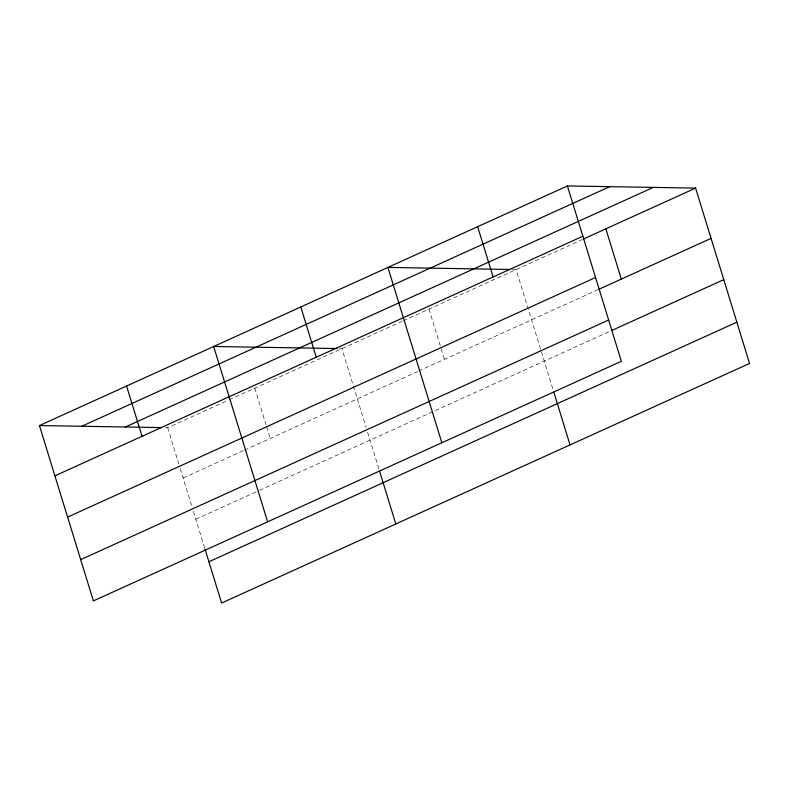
<?xml version="1.0" encoding="UTF-8"?>
<svg xmlns="http://www.w3.org/2000/svg" width="789" height="789" viewBox="0 0 789 789"><rect width="100%" height="100%" fill="white"/><g stroke="black" fill="none" stroke-linecap="round" stroke-linejoin="round"><path stroke-width="0.59" stroke-dasharray="3.94 2.96" d="M165.236 427.658L167.653 427.697L227.962 400.329M229.076 399.826L402.193 321.261M403.307 320.758L582.302 239.521M183.117 477.966L243.426 450.598M244.551 450.095L417.657 371.53M418.772 371.027L597.766 289.79M195.82 519.241L258.358 490.857M259.473 490.354L610.459 331.064M512.475 269.503L516.105 269.562L553.464 390.989M339.467 348.59L341.884 348.63L366.165 427.559M428.989 309.101L444.454 359.37M367.575 432.145L378.878 468.903M254.768 388.168L266.278 425.577M266.633 426.75L270.233 438.437M167.653 427.697L178.807 463.942M180.247 468.617L191.934 506.637M193.344 511.223L204.657 547.97"/><path stroke-width="1.18" d="M567.399 185.957L621.347 361.303L93.388 600.902L39.45 425.567L567.399 185.957L695.612 188.098L749.55 363.433L221.601 603.043L205.012 549.124M81.76 426.267L609.71 186.668M125.352 426.997L653.302 187.397M54.914 475.836L582.864 236.227M583.416 239.018L695.612 188.098M67.607 517.101L595.567 277.501M598.881 289.287L711.076 238.367M80.695 559.628L608.644 320.028M611.583 330.561L723.769 279.641M208.898 561.768L736.857 322.168M510.059 269.463L387.902 267.422L441.84 442.767M337.041 348.551L213.671 346.489L267.619 521.835M39.45 425.567L161.607 427.599M605.853 228.83L621.318 279.099M553.809 392.133L570.043 444.907M477.651 226.69L493.115 276.959M379.588 471.201L395.822 523.975M300.787 306.96L316.251 357.23M126.565 386.028L142.03 436.297"/></g></svg>
